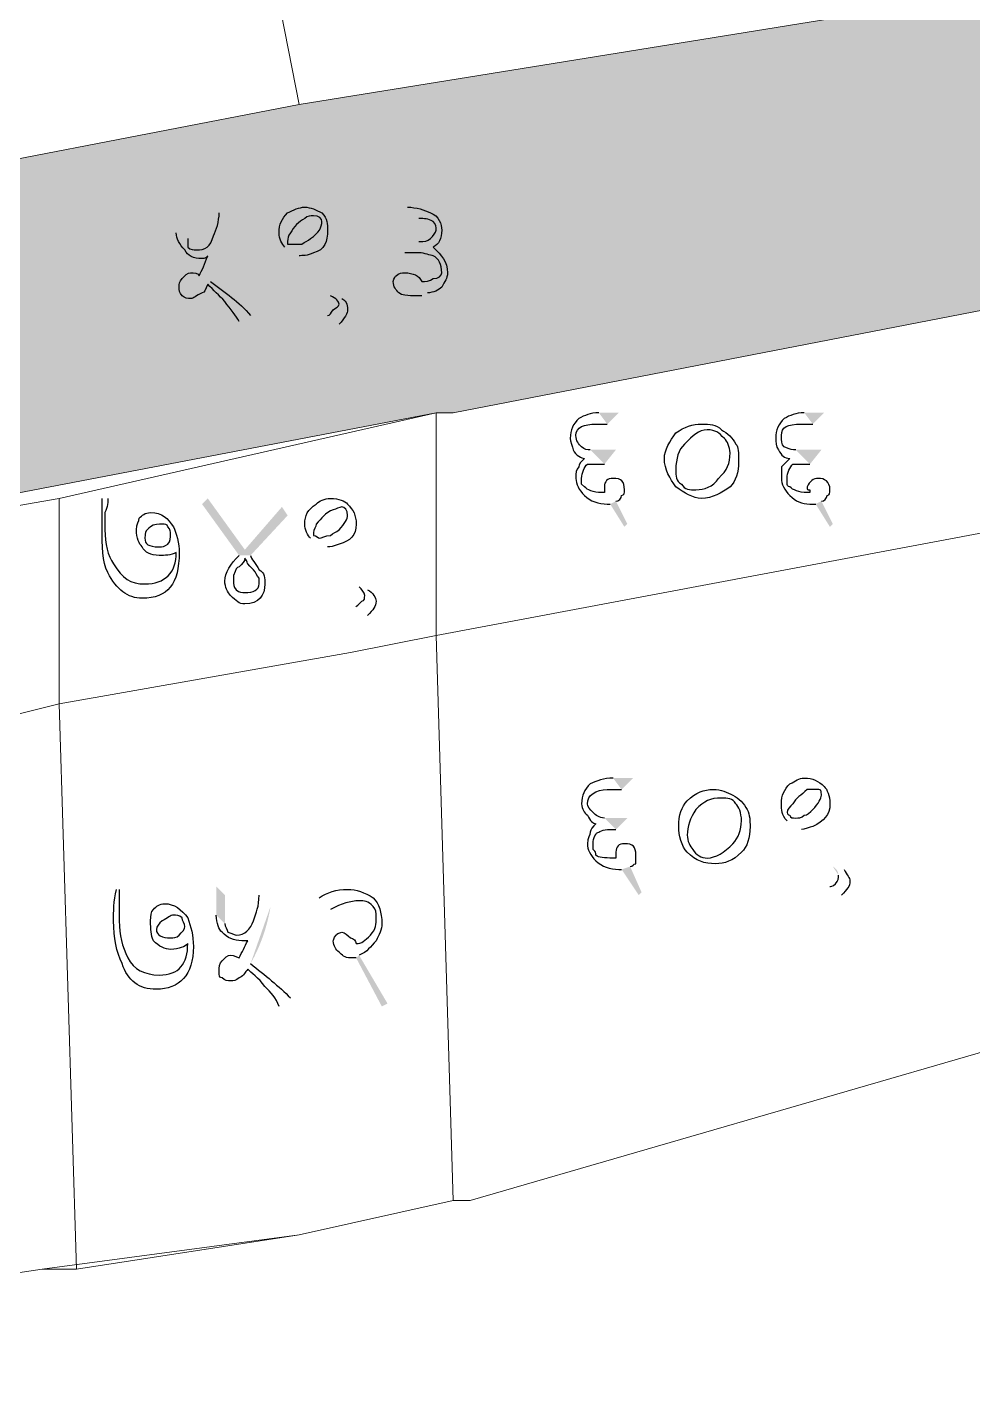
# Model space of a CAD drawing. Header units: metres. Extents: x 345912 to 349030, y 3061206 to 3061792.
# Drawn here: x 345976.19 to 345993.01, y 3061298.83 to 3061323.17 of the extents above; entities that cross this region are included whole.
import ezdxf

# ---------------------------------------------------------------- set-up
doc = ezdxf.new("R2010")
doc.units = ezdxf.units.M
doc.header["$MEASUREMENT"] = 0
doc.layers.add('PDF5_Geometry', color=7, linetype='Continuous')
doc.layers.add('PDF5_Solid Fills', color=7, linetype='Continuous')

msp = doc.modelspace()

# ---------------------------------------------------------------- hatches: boundary and pattern name
at = {"layer": 'PDF5_Solid Fills', "true_color": 0xc3c3c3, "transparency": 33554531}
h = msp.add_hatch(color=9, dxfattribs=at)
h.paths.add_polyline_path([(346031.62094, 3061309.60243), (346025.52494, 3061309.29763), (346024.61054, 3061318.44163), (346023.69614, 3061323.62323), (346029.48734, 3061324.84243), (346029.79214, 3061324.84243), (346030.70654, 3061319.66083), (346031.01134, 3061315.69843)], flags=0)
h.paths.add_polyline_path([(346033.75454, 3061286.43763), (346027.35374, 3061286.13283), (346026.43934, 3061296.19123), (346032.84014, 3061296.19123)], flags=0)
h.paths.add_polyline_path([(346007.84654, 3061320.88003), (346001.75053, 3061319.66083), (346000.83614, 3061319.35603), (345993.21614, 3061318.13683), (345983.76734, 3061316.30803), (345983.46254, 3061316.30803), (345961.21214, 3061312.04083), (345962.12653, 3061318.13683), (345981.02414, 3061321.79443), (345990.47293, 3061323.31843), (345999.31213, 3061325.14723), (346008.45614, 3061326.67123)], flags=0)
h.paths.add_polyline_path([(346037.41214, 3061326.36643), (346034.05934, 3061325.75683), (346034.05934, 3061326.06163), (346033.75454, 3061328.80483), (346037.10734, 3061329.41443)], flags=0)
h.paths.add_polyline_path([(346023.69614, 3061323.62323), (346015.46654, 3061322.09923), (346015.16174, 3061322.09923), (346014.85694, 3061322.09923), (346014.24734, 3061321.79443), (346007.84654, 3061320.88003), (346008.45614, 3061326.67123), (346018.81934, 3061328.80483), (346019.12414, 3061328.80483), (346019.42893, 3061329.10963), (346019.73374, 3061329.10963), (346020.03854, 3061329.10963), (346022.47694, 3061329.71923)], flags=0)
h.paths.add_polyline_path([(346029.48734, 3061324.84243), (346023.69614, 3061323.62323), (346022.47694, 3061329.71923), (346026.74414, 3061330.63363), (346028.57294, 3061330.93843), (346029.18254, 3061325.14723)], flags=0)
h.paths.add_polyline_path([(346033.75454, 3061328.80483), (346034.05934, 3061326.06163), (346034.05934, 3061325.75683), (346029.48734, 3061324.84243), (346029.18254, 3061325.14723), (346028.57294, 3061330.93843), (346030.70654, 3061331.24323), (346033.44974, 3061331.54803), (346033.44974, 3061330.93843)], flags=0)
h.paths.add_polyline_path([(346037.10734, 3061329.41443), (346033.75454, 3061328.80483), (346033.44974, 3061330.93843), (346033.44974, 3061331.54803), (346036.80254, 3061332.15763)], flags=0)
h.paths.add_polyline_path([(346125.80414, 3061271.19763), (346124.88974, 3061272.41683), (346122.14653, 3061274.85523), (346119.70814, 3061275.16003), (346113.61213, 3061277.29363), (346104.46814, 3061280.03683), (346097.76254, 3061281.56083), (346092.58094, 3061281.56083), (346089.53293, 3061281.25603), (346087.39933, 3061280.34163), (346079.16973, 3061276.07443), (346073.07373, 3061271.80723), (346070.94013, 3061271.19763), (345957.24973, 3061271.19763), (345956.94494, 3061272.41683), (345956.94494, 3061274.55043), (345957.85933, 3061287.96163), (345958.16414, 3061289.79043), (345958.16414, 3061296.19123), (345958.46894, 3061304.42083), (345959.38333, 3061311.12643), (345960.29774, 3061314.78403), (345960.29774, 3061320.27043), (345961.21214, 3061323.62323), (345964.26013, 3061333.07203), (345963.65053, 3061336.12003), (345963.34574, 3061337.03443), (345960.29774, 3061345.87363), (345956.94494, 3061356.84643), (345952.67774, 3061370.56243), (345952.67774, 3061373.91523), (345952.67774, 3061381.23043), (345949.93454, 3061391.59363), (345947.80094, 3061402.87124), (345945.05773, 3061411.40564), (345943.53373, 3061414.45363), (345940.48573, 3061418.11124), (345936.82814, 3061421.76883), (345932.86573, 3061427.56003), (345926.16013, 3061436.70403), (345924.63614, 3061440.36163), (345918.54013, 3061442.49523), (345914.57773, 3061443.40963), (345915.49213, 3061444.62883), (345924.33133, 3061441.88564), (345924.94094, 3061442.80003), (345924.33133, 3061448.28643), (345920.97853, 3061460.17363), (345917.32094, 3061466.87923), (345919.14974, 3061468.09844), (345923.11213, 3061460.47844), (345924.33133, 3061455.90643), (345926.46493, 3061446.76243), (345927.07454, 3061438.83763), (345930.12254, 3061435.18003), (345931.64653, 3061432.43683), (345936.82814, 3061424.81683), (345942.31454, 3061418.41603), (345944.75293, 3061415.06323), (345947.80094, 3061408.66243), (345949.93454, 3061401.04243), (345950.54414, 3061396.47043), (345954.20174, 3061382.14483), (345954.81134, 3061373.91523), (345955.11613, 3061371.17203), (345959.68814, 3061354.71283), (345964.86973, 3061340.08243), (345965.78414, 3061336.12003), (345965.17454, 3061329.71923), (345962.43134, 3061321.18483), (345962.12653, 3061318.13683), (345961.21214, 3061312.04083), (345960.90734, 3061307.77363), (345959.99293, 3061299.23923), (345959.68814, 3061287.65683), (345959.68814, 3061286.74243), (345959.38333, 3061285.52323), (345959.07854, 3061279.73203), (345958.77373, 3061275.46483), (345959.07854, 3061273.02643), (345959.38333, 3061271.19763), (346064.84414, 3061271.19763), (346065.75853, 3061271.50243), (346070.33053, 3061272.72163), (346075.20734, 3061274.85523), (346078.56013, 3061277.29363), (346085.87534, 3061281.25603), (346086.48494, 3061281.56083), (346087.39933, 3061281.86563), (346090.44734, 3061282.78003), (346097.45774, 3061282.78003), (346105.99214, 3061280.95123), (346116.05054, 3061278.20803), (346117.87933, 3061277.29363), (346118.79373, 3061276.98883), (346124.88974, 3061274.55043), (346127.32814, 3061272.41683), (346127.63293, 3061272.11203), (346128.24254, 3061271.19763)], flags=0)
h.paths.add_polyline_path([(346032.84014, 3061296.19123), (346026.43934, 3061296.19123), (346025.52494, 3061309.29763), (346031.62094, 3061309.60243), (346031.92574, 3061307.77363), (346032.53534, 3061298.02003)], flags=0)
h = msp.add_hatch(color=9, dxfattribs=at)
h.paths.add_polyline_path([(346031.62094, 3061309.60243), (346025.52494, 3061309.29763), (346024.61054, 3061318.44163), (346023.69614, 3061323.62323), (346029.48734, 3061324.84243), (346029.79214, 3061324.84243), (346030.70654, 3061319.66083), (346031.01134, 3061315.69843)], flags=0)
h.paths.add_polyline_path([(346033.75454, 3061286.43763), (346027.35374, 3061286.13283), (346026.43934, 3061296.19123), (346032.84014, 3061296.19123)], flags=0)
h.paths.add_polyline_path([(346007.84654, 3061320.88003), (346001.75053, 3061319.66083), (346000.83614, 3061319.35603), (345993.21614, 3061318.13683), (345983.76734, 3061316.30803), (345983.46254, 3061316.30803), (345961.21214, 3061312.04083), (345962.12653, 3061318.13683), (345981.02414, 3061321.79443), (345990.47293, 3061323.31843), (345999.31213, 3061325.14723), (346008.45614, 3061326.67123)], flags=0)
h.paths.add_polyline_path([(346037.41214, 3061326.36643), (346034.05934, 3061325.75683), (346034.05934, 3061326.06163), (346033.75454, 3061328.80483), (346037.10734, 3061329.41443)], flags=0)
h.paths.add_polyline_path([(346023.69614, 3061323.62323), (346015.46654, 3061322.09923), (346015.16174, 3061322.09923), (346014.85694, 3061322.09923), (346014.24734, 3061321.79443), (346007.84654, 3061320.88003), (346008.45614, 3061326.67123), (346018.81934, 3061328.80483), (346019.12414, 3061328.80483), (346019.42893, 3061329.10963), (346019.73374, 3061329.10963), (346020.03854, 3061329.10963), (346022.47694, 3061329.71923)], flags=0)
h.paths.add_polyline_path([(346029.48734, 3061324.84243), (346023.69614, 3061323.62323), (346022.47694, 3061329.71923), (346026.74414, 3061330.63363), (346028.57294, 3061330.93843), (346029.18254, 3061325.14723)], flags=0)
h.paths.add_polyline_path([(346033.75454, 3061328.80483), (346034.05934, 3061326.06163), (346034.05934, 3061325.75683), (346029.48734, 3061324.84243), (346029.18254, 3061325.14723), (346028.57294, 3061330.93843), (346030.70654, 3061331.24323), (346033.44974, 3061331.54803), (346033.44974, 3061330.93843)], flags=0)
h.paths.add_polyline_path([(346037.10734, 3061329.41443), (346033.75454, 3061328.80483), (346033.44974, 3061330.93843), (346033.44974, 3061331.54803), (346036.80254, 3061332.15763)], flags=0)
h.paths.add_polyline_path([(346125.80414, 3061271.19763), (346124.88974, 3061272.41683), (346122.14653, 3061274.85523), (346119.70814, 3061275.16003), (346113.61213, 3061277.29363), (346104.46814, 3061280.03683), (346097.76254, 3061281.56083), (346092.58094, 3061281.56083), (346089.53293, 3061281.25603), (346087.39933, 3061280.34163), (346079.16973, 3061276.07443), (346073.07373, 3061271.80723), (346070.94013, 3061271.19763), (345957.24973, 3061271.19763), (345956.94494, 3061272.41683), (345956.94494, 3061274.55043), (345957.85933, 3061287.96163), (345958.16414, 3061289.79043), (345958.16414, 3061296.19123), (345958.46894, 3061304.42083), (345959.38333, 3061311.12643), (345960.29774, 3061314.78403), (345960.29774, 3061320.27043), (345961.21214, 3061323.62323), (345964.26013, 3061333.07203), (345963.65053, 3061336.12003), (345963.34574, 3061337.03443), (345960.29774, 3061345.87363), (345956.94494, 3061356.84643), (345952.67774, 3061370.56243), (345952.67774, 3061373.91523), (345952.67774, 3061381.23043), (345949.93454, 3061391.59363), (345947.80094, 3061402.87124), (345945.05773, 3061411.40564), (345943.53373, 3061414.45363), (345940.48573, 3061418.11124), (345936.82814, 3061421.76883), (345932.86573, 3061427.56003), (345926.16013, 3061436.70403), (345924.63614, 3061440.36163), (345918.54013, 3061442.49523), (345914.57773, 3061443.40963), (345915.49213, 3061444.62883), (345924.33133, 3061441.88564), (345924.94094, 3061442.80003), (345924.33133, 3061448.28643), (345920.97853, 3061460.17363), (345917.32094, 3061466.87923), (345919.14974, 3061468.09844), (345923.11213, 3061460.47844), (345924.33133, 3061455.90643), (345926.46493, 3061446.76243), (345927.07454, 3061438.83763), (345930.12254, 3061435.18003), (345931.64653, 3061432.43683), (345936.82814, 3061424.81683), (345942.31454, 3061418.41603), (345944.75293, 3061415.06323), (345947.80094, 3061408.66243), (345949.93454, 3061401.04243), (345950.54414, 3061396.47043), (345954.20174, 3061382.14483), (345954.81134, 3061373.91523), (345955.11613, 3061371.17203), (345959.68814, 3061354.71283), (345964.86973, 3061340.08243), (345965.78414, 3061336.12003), (345965.17454, 3061329.71923), (345962.43134, 3061321.18483), (345962.12653, 3061318.13683), (345961.21214, 3061312.04083), (345960.90734, 3061307.77363), (345959.99293, 3061299.23923), (345959.68814, 3061287.65683), (345959.68814, 3061286.74243), (345959.38333, 3061285.52323), (345959.07854, 3061279.73203), (345958.77373, 3061275.46483), (345959.07854, 3061273.02643), (345959.38333, 3061271.19763), (346064.84414, 3061271.19763), (346065.75853, 3061271.50243), (346070.33053, 3061272.72163), (346075.20734, 3061274.85523), (346078.56013, 3061277.29363), (346085.87534, 3061281.25603), (346086.48494, 3061281.56083), (346087.39933, 3061281.86563), (346090.44734, 3061282.78003), (346097.45774, 3061282.78003), (346105.99214, 3061280.95123), (346116.05054, 3061278.20803), (346117.87933, 3061277.29363), (346118.79373, 3061276.98883), (346124.88974, 3061274.55043), (346127.32814, 3061272.41683), (346127.63293, 3061272.11203), (346128.24254, 3061271.19763)], flags=0)
h.paths.add_polyline_path([(346032.84014, 3061296.19123), (346026.43934, 3061296.19123), (346025.52494, 3061309.29763), (346031.62094, 3061309.60243), (346031.92574, 3061307.77363), (346032.53534, 3061298.02003)], flags=0)
at = {"layer": 'PDF5_Solid Fills', "transparency": 33554559}
h = msp.add_hatch(color=256, dxfattribs=at)
h.paths.add_polyline_path([(345979.60174, 3061319.86403), (345979.80494, 3061319.66083)], flags=0)
h.paths.add_polyline_path([(345979.44934, 3061318.64483, 0.08894398), (345979.80494, 3061319.66083)], flags=0)
h.paths.add_polyline_path([(345980.16054, 3061318.03523), (345979.95734, 3061317.93363)], flags=0)
h.paths.add_polyline_path([(345978.83974, 3061319.50843), (345978.83974, 3061320.01643), (345979.04294, 3061319.86403), (345979.04294, 3061319.40683)], flags=0)
h.paths.add_polyline_path([(345981.02414, 3061319.10203), (345981.78614, 3061318.34003)], flags=0)
h.paths.add_polyline_path([(345981.73534, 3061317.88283), (345981.53214, 3061318.03523)], flags=0)
h.paths.add_polyline_path([(345981.58294, 3061318.39083), (345980.77014, 3061319.25443)], flags=0)
h.paths.add_polyline_path([(345982.75134, 3061319.76243), (345982.49734, 3061319.96563), (345982.95454, 3061319.96563)], flags=0)
h.paths.add_polyline_path([(345983.31014, 3061318.44163), (345983.61494, 3061317.98443), (345983.51334, 3061317.93363), (345983.20854, 3061318.39083)], flags=0)
h.paths.add_polyline_path([(345982.90374, 3061319.15283), (345982.64974, 3061319.35603), (345983.15774, 3061319.35603)], flags=0)
h = msp.add_hatch(color=256, dxfattribs=at)
h.paths.add_polyline_path([(345986.51054, 3061316.10485), (345986.71374, 3061316.30805), (345986.35814, 3061316.30805)], flags=0)
h.paths.add_polyline_path([(345986.56134, 3061314.68245), (345986.81534, 3061314.27605), (345986.86614, 3061314.32685), (345986.66294, 3061314.73325)], flags=0)
h.paths.add_polyline_path([(345986.45974, 3061315.39365), (345986.66294, 3061315.64765), (345986.20574, 3061315.64765)], flags=0)
h.paths.add_polyline_path([(345990.16814, 3061316.10485), (345990.37134, 3061316.30805), (345990.01574, 3061316.30805)], flags=0)
h.paths.add_polyline_path([(345990.21894, 3061314.68245), (345990.47294, 3061314.27605), (345990.52374, 3061314.32685), (345990.32054, 3061314.73325)], flags=0)
h.paths.add_polyline_path([(345990.11734, 3061315.39365), (345990.32054, 3061315.64765), (345989.86334, 3061315.64765)], flags=0)
h = msp.add_hatch(color=256, dxfattribs=at)
h.paths.add_polyline_path([(345977.51894, 3061314.78403), (345977.62054, 3061314.78403)], flags=0)
h.paths.add_polyline_path([(345978.83974, 3061313.81883), (345978.83974, 3061313.81883)], flags=0)
h.paths.add_polyline_path([(345979.95734, 3061313.76803), (345979.29694, 3061314.68243), (345979.39854, 3061314.78403), (345980.05894, 3061313.86963), (345980.71934, 3061314.63163), (345980.82094, 3061314.47923), (345980.16054, 3061313.76803)], flags=0)
h.paths.add_polyline_path([(345981.53214, 3061313.92043), (345982.24334, 3061313.15843)], flags=0)
h.paths.add_polyline_path([(345982.24334, 3061312.70123), (345982.04014, 3061312.85363)], flags=0)
h.paths.add_polyline_path([(345982.09094, 3061313.20923), (345981.22734, 3061314.07283)], flags=0)
h = msp.add_hatch(color=256, dxfattribs=at)
h.paths.add_polyline_path([(345986.76454, 3061309.60243), (345986.96774, 3061309.80563), (345986.61214, 3061309.80563)], flags=0)
h.paths.add_polyline_path([(345986.76454, 3061308.18003), (345987.06934, 3061307.72283), (345987.12014, 3061307.77363), (345986.91694, 3061308.23083)], flags=0)
h.paths.add_polyline_path([(345986.66294, 3061308.89123), (345986.86614, 3061309.09443), (345986.45974, 3061309.09443)], flags=0)
h.paths.add_polyline_path([(345989.96494, 3061308.89123), (345990.72694, 3061308.18003)], flags=0)
h.paths.add_polyline_path([(345990.67614, 3061307.72283), (345990.47294, 3061307.87523)], flags=0)
h.paths.add_polyline_path([(345990.62534, 3061308.07843, 0.27259621), (345990.52374, 3061308.23083)], flags=0)
h.paths.add_polyline_path([(345990.52374, 3061308.23083), (345989.71094, 3061309.04363)], flags=0)
h = msp.add_hatch(color=256, dxfattribs=at)
h.paths.add_polyline_path([(345977.77294, 3061307.82444), (345977.82374, 3061307.82444)], flags=0)
h.paths.add_polyline_path([(345979.04294, 3061306.85924), (345979.04294, 3061306.85924)], flags=0)
h.paths.add_polyline_path([(345980.31294, 3061307.72284), (345980.51614, 3061307.51964)], flags=0)
h.paths.add_polyline_path([(345980.16054, 3061306.50364, 0.08894398), (345980.51614, 3061307.51964)], flags=0)
h.paths.add_polyline_path([(345980.87174, 3061305.89404), (345980.66854, 3061305.74164)], flags=0)
h.paths.add_polyline_path([(345979.55094, 3061307.36724), (345979.55094, 3061307.87524), (345979.70334, 3061307.72284), (345979.70334, 3061307.21484)], flags=0)
h.paths.add_polyline_path([(345981.58294, 3061307.46884), (345981.37974, 3061307.67204)], flags=0)
h.paths.add_polyline_path([(345982.09094, 3061306.65604), (345982.59894, 3061305.79244), (345982.49734, 3061305.74164), (345982.04014, 3061306.60524)], flags=0)

# ---------------------------------------------------------------- linework, layer by layer
at = {"layer": 'PDF5_Geometry', "lineweight": 9}
for points in [[(345990.47293, 3061323.31844), (345981.02414, 3061321.79444), (345977.67134, 3061338.86324), (345985.90094, 3061341.30164)], [(345990.47293, 3061323.31844), (345981.02414, 3061321.79444), (345977.67134, 3061338.86324), (345985.90094, 3061341.30164)], [(345981.02414, 3061321.79444), (345962.12654, 3061318.13683), (345962.43134, 3061321.18485), (345965.17454, 3061329.71925), (345965.78414, 3061336.12004), (345973.09934, 3061337.33925), (345977.67134, 3061338.86324)], [(345981.02414, 3061321.79444), (345962.12654, 3061318.13683), (345962.43134, 3061321.18485), (345965.17454, 3061329.71925), (345965.78414, 3061336.12004), (345973.09934, 3061337.33925), (345977.67134, 3061338.86324)], [(346007.84654, 3061320.88003), (346001.75053, 3061319.66083), (346000.83614, 3061319.35603), (345993.21614, 3061318.13683), (345983.76734, 3061316.30803), (345983.46254, 3061316.30803), (345961.21214, 3061312.04083), (345962.12653, 3061318.13683), (345981.02414, 3061321.79443), (345990.47293, 3061323.31843), (345999.31213, 3061325.14723), (346008.45614, 3061326.67123)], [(346007.84654, 3061320.88003), (346001.75053, 3061319.66083), (346000.83614, 3061319.35603), (345993.21614, 3061318.13683), (345983.76734, 3061316.30803), (345983.46254, 3061316.30803), (345961.21214, 3061312.04083), (345962.12653, 3061318.13683), (345981.02414, 3061321.79443), (345990.47293, 3061323.31843), (345999.31213, 3061325.14723), (346008.45614, 3061326.67123)], [(345993.21614, 3061317.22243), (345993.21614, 3061314.17444), (345983.46254, 3061312.34564), (345983.46254, 3061316.30803), (345983.76733, 3061316.30803), (345993.21614, 3061318.13683)], [(345993.21614, 3061317.22243), (345993.21614, 3061314.17444), (345983.46254, 3061312.34564), (345983.46254, 3061316.30803), (345983.76733, 3061316.30803), (345993.21614, 3061318.13683)], [(345983.46254, 3061312.34564), (345981.93854, 3061312.04085), (345976.75694, 3061311.12645), (345976.75694, 3061314.78403), (345983.46254, 3061316.30803)], [(345983.46254, 3061312.34564), (345981.93854, 3061312.04085), (345976.75694, 3061311.12645), (345976.75694, 3061314.78403), (345983.46254, 3061316.30803)], [(345975.53774, 3061310.82164), (345969.74654, 3061309.60243), (345969.74654, 3061313.56485), (345976.75694, 3061314.78403), (345976.75694, 3061311.12645)], [(345975.53774, 3061310.82164), (345969.74654, 3061309.60243), (345969.74654, 3061313.56485), (345976.75694, 3061314.78403), (345976.75694, 3061311.12645)], [(345993.52094, 3061305.03044), (345984.07214, 3061302.28724), (345983.76733, 3061302.28724), (345983.46254, 3061312.34564), (345993.21614, 3061314.17444)], [(345993.52094, 3061305.03044), (345984.07214, 3061302.28724), (345983.76733, 3061302.28724), (345983.46254, 3061312.34564), (345993.21614, 3061314.17444)], [(345983.76733, 3061302.28724), (345981.02414, 3061301.67764), (345977.06174, 3061301.06803), (345976.75694, 3061311.12645), (345981.93854, 3061312.04085), (345983.46254, 3061312.34564)], [(345983.76733, 3061302.28724), (345981.02414, 3061301.67764), (345977.06174, 3061301.06803), (345976.75694, 3061311.12645), (345981.93854, 3061312.04085), (345983.46254, 3061312.34564)], [(345976.45214, 3061301.06803), (345970.35614, 3061300.15365), (345970.05134, 3061300.15365), (345969.74654, 3061309.60243), (345975.53774, 3061310.82164), (345976.75694, 3061311.12645), (345977.06174, 3061301.06803)], [(345976.45214, 3061301.06803), (345970.35614, 3061300.15365), (345970.05134, 3061300.15365), (345969.74654, 3061309.60243), (345975.53774, 3061310.82164), (345976.75694, 3061311.12645), (345977.06174, 3061301.06803)], [(346014.24733, 3061303.50645), (346013.94254, 3061302.59205), (346014.24733, 3061298.02004), (346013.63774, 3061296.49604), (346003.88414, 3061294.97205), (346003.88414, 3061295.27683), (345959.68814, 3061287.65683), (345959.99294, 3061299.23925), (345970.35614, 3061300.15365), (345976.45214, 3061301.06803), (345981.02414, 3061301.67764), (345983.76733, 3061302.28724), (345984.07214, 3061302.28724), (345993.52094, 3061305.03044), (345996.87373, 3061305.94485), (346000.83614, 3061306.85925), (346001.14094, 3061306.85925), (346001.75054, 3061307.16403), (346002.05534, 3061307.16403), (346006.32254, 3061308.07844), (346009.98013, 3061307.46884), (346014.85694, 3061305.03044), (346014.85694, 3061304.72564)], [(346014.24733, 3061303.50645), (346013.94254, 3061302.59205), (346014.24733, 3061298.02004), (346013.63774, 3061296.49604), (346003.88414, 3061294.97205), (346003.88414, 3061295.27683), (345959.68814, 3061287.65683), (345959.99294, 3061299.23925), (345970.35614, 3061300.15365), (345976.45214, 3061301.06803), (345981.02414, 3061301.67764), (345983.76733, 3061302.28724), (345984.07214, 3061302.28724), (345993.52094, 3061305.03044), (345996.87373, 3061305.94485), (346000.83614, 3061306.85925), (346001.14094, 3061306.85925), (346001.75054, 3061307.16403), (346002.05534, 3061307.16403), (346006.32254, 3061308.07844), (346009.98013, 3061307.46884), (346014.85694, 3061305.03044), (346014.85694, 3061304.72564)]]:
    msp.add_lwpolyline(points, close=True, dxfattribs=at)
at = {"layer": 'PDF5_Geometry', "lineweight": 25}
for points in [[(345979.50014, 3061319.45763), (345979.55094, 3061319.55923), (345979.60174, 3061319.71163), (345979.60174, 3061319.86403)], [(345980.66854, 3061319.50843), (345980.66854, 3061319.66083), (345980.71934, 3061319.76243), (345980.82094, 3061319.86403)], [(345980.82094, 3061319.86403), (345980.92254, 3061319.91483), (345981.02414, 3061319.96563), (345981.12574, 3061319.96563)], [(345981.12574, 3061319.96563), (345981.22734, 3061319.96563), (345981.32894, 3061319.91483), (345981.43054, 3061319.86403)], [(345981.43054, 3061319.86403), (345981.53214, 3061319.76243), (345981.53214, 3061319.66083), (345981.53214, 3061319.55923)], [(345982.95454, 3061319.96563), (345983.10694, 3061319.96563), (345983.25934, 3061319.91483), (345983.36094, 3061319.86403)], [(345983.36094, 3061319.86403), (345983.51334, 3061319.81323), (345983.56414, 3061319.66083), (345983.56414, 3061319.55923)], [(345981.12574, 3061319.76243), (345981.02414, 3061319.71163), (345980.92254, 3061319.61003), (345980.87174, 3061319.50843)], [(345981.27814, 3061319.81323), (345981.22734, 3061319.81323), (345981.17654, 3061319.81323), (345981.12574, 3061319.76243)], [(345981.22734, 3061319.40683), (345981.37974, 3061319.50843), (345981.43054, 3061319.61003), (345981.43054, 3061319.71163)], [(345981.43054, 3061319.71163), (345981.43054, 3061319.76243), (345981.37974, 3061319.81323), (345981.27814, 3061319.81323)], [(345983.41174, 3061319.71163), (345983.31014, 3061319.76243), (345983.25934, 3061319.76243), (345983.15774, 3061319.76243)], [(345983.46254, 3061319.55923), (345983.46254, 3061319.61003), (345983.46254, 3061319.66083), (345983.41174, 3061319.71163)], [(345978.99214, 3061319.20363), (345978.89054, 3061319.30523), (345978.83974, 3061319.40683), (345978.83974, 3061319.50843)], [(345979.04294, 3061319.40683), (345979.04294, 3061319.30523), (345979.04294, 3061319.25443), (345979.04294, 3061319.25443)], [(345979.19534, 3061319.20363), (345979.34774, 3061319.20363), (345979.44934, 3061319.25443), (345979.50014, 3061319.45763)], [(345980.77014, 3061319.25443), (345980.71934, 3061319.30523), (345980.66854, 3061319.40683), (345980.66854, 3061319.50843)], [(345980.87174, 3061319.50843), (345980.82094, 3061319.45763), (345980.82094, 3061319.40683), (345980.82094, 3061319.35603)], [(345980.82094, 3061319.35603), (345980.82094, 3061319.35603), (345980.82094, 3061319.30523), (345980.82094, 3061319.30523)], [(345981.07494, 3061319.30523), (345981.12574, 3061319.35603), (345981.17654, 3061319.35603), (345981.22734, 3061319.40683)], [(345981.53214, 3061319.55923), (345981.53214, 3061319.35603), (345981.48134, 3061319.20363), (345981.27814, 3061319.15283)], [(345983.15774, 3061319.35603), (345983.25934, 3061319.35603), (345983.31014, 3061319.35603), (345983.36094, 3061319.40683)], [(345983.36094, 3061319.40683), (345983.41174, 3061319.45763), (345983.46254, 3061319.50843), (345983.46254, 3061319.55923)], [(345983.56414, 3061319.55923), (345983.56414, 3061319.40683), (345983.51334, 3061319.30523), (345983.41174, 3061319.25443)], [(345979.29694, 3061319.05123), (345979.14454, 3061319.05123), (345979.04294, 3061319.10203), (345978.99214, 3061319.20363)], [(345979.04294, 3061319.25443), (345979.09374, 3061319.20363), (345979.14454, 3061319.20363), (345979.19534, 3061319.20363)], [(345980.82094, 3061319.30523), (345980.87174, 3061319.30523), (345980.87174, 3061319.30523), (345980.92254, 3061319.30523)], [(345980.92254, 3061319.30523), (345980.97334, 3061319.30523), (345981.02414, 3061319.30523), (345981.07494, 3061319.30523)], [(345981.27814, 3061319.15283), (345981.17654, 3061319.10203), (345981.07494, 3061319.10203), (345981.02414, 3061319.10203)], [(345983.00534, 3061319.15283), (345982.95454, 3061319.15283), (345982.95454, 3061319.15283), (345982.90374, 3061319.15283)], [(345983.15774, 3061319.15283), (345983.10694, 3061319.15283), (345983.05614, 3061319.15283), (345983.00534, 3061319.15283)], [(345983.41174, 3061319.10203), (345983.36094, 3061319.10203), (345983.25934, 3061319.15283), (345983.15774, 3061319.15283)], [(345983.41174, 3061319.25443), (345983.56414, 3061319.10203), (345983.66574, 3061319.00043), (345983.66574, 3061318.79723)], [(345979.24614, 3061318.74643), (345979.29694, 3061318.84803), (345979.34774, 3061318.94963), (345979.39854, 3061319.10203)], [(345979.39854, 3061319.10203), (345979.34774, 3061319.05123), (345979.34774, 3061319.05123), (345979.29694, 3061319.05123)], [(345983.56414, 3061318.79723), (345983.56414, 3061318.94963), (345983.51334, 3061319.05123), (345983.41174, 3061319.10203)], [(345978.89054, 3061318.54323), (345978.89054, 3061318.59403), (345978.89054, 3061318.64483), (345978.94134, 3061318.69563)], [(345978.94134, 3061318.69563), (345978.99214, 3061318.74643), (345979.04294, 3061318.79723), (345979.09374, 3061318.79723)], [(345979.09374, 3061318.79723), (345979.14454, 3061318.79723), (345979.24614, 3061318.79723), (345979.24614, 3061318.74643)], [(345979.44934, 3061318.64483), (345979.70334, 3061318.44163), (345979.95734, 3061318.28923), (345980.16054, 3061318.03523)], [(345982.70054, 3061318.64483), (345982.70054, 3061318.69563), (345982.75134, 3061318.74643), (345982.75134, 3061318.74643)], [(345982.80214, 3061318.44163), (345982.75134, 3061318.49243), (345982.70054, 3061318.54323), (345982.70054, 3061318.64483)], [(345982.75134, 3061318.74643), (345982.80214, 3061318.79723), (345982.85294, 3061318.79723), (345982.90374, 3061318.79723)], [(345982.90374, 3061318.79723), (345983.05614, 3061318.79723), (345983.15774, 3061318.74643), (345983.20854, 3061318.64483)], [(345983.20854, 3061318.64483), (345983.25934, 3061318.64483), (345983.36094, 3061318.64483), (345983.41174, 3061318.69563)], [(345983.41174, 3061318.69563), (345983.51334, 3061318.69563), (345983.56414, 3061318.74643), (345983.56414, 3061318.79723)], [(345983.66574, 3061318.79723), (345983.66574, 3061318.69563), (345983.61494, 3061318.64483), (345983.56414, 3061318.54323)], [(345978.94134, 3061318.39083), (345978.89054, 3061318.44163), (345978.89054, 3061318.49243), (345978.89054, 3061318.54323)], [(345979.09374, 3061318.34003), (345979.04294, 3061318.34003), (345978.99214, 3061318.34003), (345978.94134, 3061318.39083)], [(345979.29694, 3061318.44163), (345979.19534, 3061318.39083), (345979.14454, 3061318.34003), (345979.09374, 3061318.34003)], [(345979.39854, 3061318.59403), (345979.34774, 3061318.49243), (345979.34774, 3061318.44163), (345979.29694, 3061318.44163)], [(345979.70334, 3061318.28923), (345979.60174, 3061318.39083), (345979.50014, 3061318.49243), (345979.39854, 3061318.59403)], [(345981.73534, 3061318.23843), (345981.73534, 3061318.28923), (345981.68454, 3061318.34003), (345981.58294, 3061318.39083)], [(345983.00534, 3061318.39083), (345982.95454, 3061318.39083), (345982.85294, 3061318.39083), (345982.80214, 3061318.44163)], [(345983.20854, 3061318.39083), (345983.15774, 3061318.39083), (345983.10694, 3061318.39083), (345983.00534, 3061318.39083)], [(345983.56414, 3061318.54323), (345983.51334, 3061318.49243), (345983.41174, 3061318.44163), (345983.31014, 3061318.44163)], [(345979.95734, 3061317.93363), (345979.90654, 3061318.03523), (345979.80494, 3061318.13683), (345979.70334, 3061318.28923)], [(345981.53214, 3061318.03523), (345981.58294, 3061318.03523), (345981.58294, 3061318.08603), (345981.63374, 3061318.13683)], [(345981.63374, 3061318.13683), (345981.68454, 3061318.18763), (345981.73534, 3061318.18763), (345981.73534, 3061318.23843)], [(345981.88774, 3061318.13683), (345981.88774, 3061318.08603), (345981.83694, 3061317.98443), (345981.73534, 3061317.88283)], [(345981.78614, 3061318.34003), (345981.88774, 3061318.28923), (345981.88774, 3061318.18763), (345981.88774, 3061318.13683)], [(345986.00254, 3061316.20645), (345985.90094, 3061316.10485), (345985.85014, 3061316.00325), (345985.85014, 3061315.85085)], [(345986.35814, 3061316.30805), (345986.20574, 3061316.30805), (345986.10414, 3061316.25725), (345986.00254, 3061316.20645)], [(345989.66014, 3061316.20645), (345989.55854, 3061316.10485), (345989.50774, 3061316.00325), (345989.50774, 3061315.85085)], [(345990.01574, 3061316.30805), (345989.86334, 3061316.30805), (345989.76174, 3061316.25725), (345989.66014, 3061316.20645)], [(345985.95174, 3061315.90165), (345985.95174, 3061316.05405), (345986.10414, 3061316.10485), (345986.30734, 3061316.10485)], [(345986.30734, 3061316.10485), (345986.35814, 3061316.10485), (345986.35814, 3061316.10485), (345986.40894, 3061316.10485)], [(345986.40894, 3061316.10485), (345986.45974, 3061316.10485), (345986.51054, 3061316.10485), (345986.51054, 3061316.10485)], [(345987.52654, 3061315.49525), (345987.52654, 3061315.64765), (345987.62814, 3061315.80005), (345987.72974, 3061315.95245)], [(345987.72974, 3061315.95245), (345987.88214, 3061316.05405), (345988.03454, 3061316.10485), (345988.18694, 3061316.10485)], [(345988.28854, 3061316.00325), (345988.13614, 3061316.00325), (345988.03454, 3061315.90165), (345987.88214, 3061315.74925)], [(345988.18694, 3061316.10485), (345988.33934, 3061316.10485), (345988.44094, 3061316.10485), (345988.54254, 3061316.00325)], [(345988.59334, 3061315.85085), (345988.49174, 3061315.95245), (345988.44094, 3061316.00325), (345988.28854, 3061316.00325)], [(345988.54254, 3061316.00325), (345988.64414, 3061315.95245), (345988.74574, 3061315.85085), (345988.79654, 3061315.74925)], [(345989.60934, 3061315.90165), (345989.60934, 3061316.05405), (345989.71094, 3061316.10485), (345989.96494, 3061316.10485)], [(345989.96494, 3061316.10485), (345989.96494, 3061316.10485), (345990.01574, 3061316.10485), (345990.06654, 3061316.10485)], [(345990.06654, 3061316.10485), (345990.11734, 3061316.10485), (345990.16814, 3061316.10485), (345990.16814, 3061316.10485)], [(345985.85014, 3061315.85085), (345985.85014, 3061315.80005), (345985.90094, 3061315.69845), (345985.90094, 3061315.64765)], [(345986.05334, 3061315.69845), (345986.00254, 3061315.74925), (345985.95174, 3061315.80005), (345985.95174, 3061315.90165)], [(345987.88214, 3061315.74925), (345987.78054, 3061315.64765), (345987.72974, 3061315.49525), (345987.72974, 3061315.29205)], [(345988.69494, 3061315.59685), (345988.69494, 3061315.69845), (345988.64414, 3061315.80005), (345988.59334, 3061315.85085)], [(345988.79654, 3061315.74925), (345988.84734, 3061315.69845), (345988.84734, 3061315.59685), (345988.84734, 3061315.44445)], [(345989.50774, 3061315.85085), (345989.50774, 3061315.80005), (345989.50774, 3061315.69845), (345989.55854, 3061315.64765)], [(345989.66014, 3061315.69845), (345989.60934, 3061315.74925), (345989.60934, 3061315.80005), (345989.60934, 3061315.90165)], [(345985.90094, 3061315.64765), (345985.95174, 3061315.54605), (345986.05334, 3061315.49525), (345986.10414, 3061315.49525)], [(345986.10414, 3061315.49525), (345986.05334, 3061315.44445), (345986.00254, 3061315.39365), (345986.00254, 3061315.34285)], [(345986.20574, 3061315.64765), (345986.15494, 3061315.64765), (345986.10414, 3061315.64765), (345986.05334, 3061315.69845)], [(345987.72974, 3061314.98725), (345987.62814, 3061315.13965), (345987.52654, 3061315.29205), (345987.52654, 3061315.49525)], [(345988.49174, 3061315.13965), (345988.64414, 3061315.29205), (345988.69494, 3061315.39365), (345988.69494, 3061315.59685)], [(345989.55854, 3061315.64765), (345989.60934, 3061315.54605), (345989.66014, 3061315.49525), (345989.76174, 3061315.49525)], [(345989.76174, 3061315.49525), (345989.71094, 3061315.44445), (345989.66014, 3061315.39365), (345989.60934, 3061315.34285)], [(345989.86334, 3061315.64765), (345989.81254, 3061315.64765), (345989.76174, 3061315.64765), (345989.66014, 3061315.69845)], [(345986.00254, 3061315.34285), (345985.95174, 3061315.29205), (345985.95174, 3061315.24125), (345985.95174, 3061315.13965)], [(345986.05334, 3061315.13965), (345986.05334, 3061315.24125), (345986.10414, 3061315.34285), (345986.15494, 3061315.39365)], [(345986.15494, 3061315.39365), (345986.20574, 3061315.39365), (345986.30734, 3061315.39365), (345986.45974, 3061315.39365)], [(345987.72974, 3061315.29205), (345987.72974, 3061315.19045), (345987.72974, 3061315.08885), (345987.83134, 3061315.03805)], [(345988.84734, 3061315.44445), (345988.84734, 3061315.24125), (345988.79654, 3061315.08885), (345988.69494, 3061314.98725)], [(345989.60934, 3061315.34285), (345989.60934, 3061315.29205), (345989.60934, 3061315.24125), (345989.60934, 3061315.13965)], [(345989.71094, 3061315.13965), (345989.71094, 3061315.24125), (345989.76174, 3061315.34285), (345989.81254, 3061315.39365)], [(345989.81254, 3061315.39365), (345989.86334, 3061315.39365), (345989.96494, 3061315.39365), (345990.11734, 3061315.39365)], [(345985.95174, 3061315.13965), (345985.95174, 3061315.03805), (345986.00254, 3061314.93645), (345986.10414, 3061314.83485)], [(345986.05334, 3061315.03805), (345986.05334, 3061315.08885), (345986.05334, 3061315.13965), (345986.05334, 3061315.13965)], [(345986.10414, 3061314.98725), (345986.10414, 3061314.98725), (345986.05334, 3061315.03805), (345986.05334, 3061315.03805)], [(345986.40894, 3061314.88565), (345986.25654, 3061314.88565), (345986.15494, 3061314.93645), (345986.10414, 3061314.98725)], [(345986.61214, 3061315.13965), (345986.51054, 3061315.13965), (345986.45974, 3061315.08885), (345986.45974, 3061314.98725)], [(345986.45974, 3061314.98725), (345986.45974, 3061314.93645), (345986.45974, 3061314.93645), (345986.45974, 3061314.93645)], [(345986.81534, 3061314.93645), (345986.81534, 3061315.08885), (345986.76454, 3061315.13965), (345986.61214, 3061315.13965)], [(345988.18694, 3061314.78405), (345988.03454, 3061314.78405), (345987.88214, 3061314.88565), (345987.72974, 3061314.98725)], [(345987.83134, 3061315.03805), (345987.88214, 3061314.93645), (345987.98374, 3061314.93645), (345988.08534, 3061314.93645)], [(345988.08534, 3061314.93645), (345988.23774, 3061314.93645), (345988.39014, 3061314.98725), (345988.49174, 3061315.13965)], [(345988.69494, 3061314.98725), (345988.54254, 3061314.88565), (345988.39014, 3061314.78405), (345988.18694, 3061314.78405)], [(345989.60934, 3061315.13965), (345989.60934, 3061315.03805), (345989.66014, 3061314.93645), (345989.76174, 3061314.83485)], [(345989.71094, 3061315.03805), (345989.71094, 3061315.08885), (345989.71094, 3061315.13965), (345989.71094, 3061315.13965)], [(345989.76174, 3061314.98725), (345989.71094, 3061314.98725), (345989.71094, 3061315.03805), (345989.71094, 3061315.03805)], [(345990.06654, 3061314.88565), (345989.91414, 3061314.88565), (345989.81254, 3061314.93645), (345989.76174, 3061314.98725)], [(345990.26974, 3061315.13965), (345990.16814, 3061315.13965), (345990.11734, 3061315.08885), (345990.06654, 3061314.98725)], [(345990.06654, 3061314.98725), (345990.06654, 3061314.93645), (345990.06654, 3061314.93645), (345990.11734, 3061314.93645)], [(345990.47294, 3061314.93645), (345990.47294, 3061315.08885), (345990.37134, 3061315.13965), (345990.26974, 3061315.13965)], [(345977.51894, 3061314.27603), (345977.51894, 3061314.37763), (345977.51894, 3061314.58083), (345977.51894, 3061314.78403)], [(345977.62054, 3061314.78403), (345977.62054, 3061314.73323), (345977.62054, 3061314.63163), (345977.56974, 3061314.53003)], [(345981.32894, 3061314.68243), (345981.37974, 3061314.73323), (345981.48134, 3061314.78403), (345981.58294, 3061314.78403)], [(345981.58294, 3061314.78403), (345981.73534, 3061314.78403), (345981.83694, 3061314.73323), (345981.88774, 3061314.68243)], [(345986.10414, 3061314.83485), (345986.20574, 3061314.73325), (345986.35814, 3061314.68245), (345986.51054, 3061314.68245)], [(345986.45974, 3061314.88565), (345986.45974, 3061314.88565), (345986.45974, 3061314.88565), (345986.40894, 3061314.88565)], [(345986.45974, 3061314.93645), (345986.45974, 3061314.88565), (345986.45974, 3061314.88565), (345986.45974, 3061314.88565)], [(345986.66294, 3061314.73325), (345986.71374, 3061314.73325), (345986.76454, 3061314.78405), (345986.76454, 3061314.83485)], [(345986.76454, 3061314.83485), (345986.81534, 3061314.83485), (345986.81534, 3061314.88565), (345986.81534, 3061314.93645)], [(345989.76174, 3061314.83485), (345989.86334, 3061314.73325), (345989.96494, 3061314.68245), (345990.11734, 3061314.68245)], [(345990.11734, 3061314.88565), (345990.11734, 3061314.88565), (345990.06654, 3061314.88565), (345990.06654, 3061314.88565)], [(345990.11734, 3061314.93645), (345990.11734, 3061314.88565), (345990.11734, 3061314.88565), (345990.11734, 3061314.88565)], [(345990.32054, 3061314.73325), (345990.37134, 3061314.73325), (345990.42214, 3061314.78405), (345990.42214, 3061314.83485)], [(345990.42214, 3061314.83485), (345990.47294, 3061314.83485), (345990.47294, 3061314.88565), (345990.47294, 3061314.93645)], [(345977.56974, 3061314.53003), (345977.56974, 3061314.37763), (345977.56974, 3061314.27603), (345977.56974, 3061314.22523)], [(345978.17934, 3061314.42843), (345978.23014, 3061314.47923), (345978.28094, 3061314.53003), (345978.38254, 3061314.53003)], [(345978.38254, 3061314.53003), (345978.58574, 3061314.53003), (345978.68734, 3061314.42843), (345978.78894, 3061314.27603)], [(345981.12574, 3061314.32683), (345981.12574, 3061314.47923), (345981.17654, 3061314.58083), (345981.32894, 3061314.68243)], [(345981.63374, 3061314.58083), (345981.48134, 3061314.53003), (345981.43054, 3061314.42843), (345981.32894, 3061314.32683)], [(345981.78614, 3061314.63163), (345981.73534, 3061314.63163), (345981.68454, 3061314.58083), (345981.63374, 3061314.58083)], [(345981.88774, 3061314.47923), (345981.88774, 3061314.58083), (345981.83694, 3061314.63163), (345981.78614, 3061314.63163)], [(345981.88774, 3061314.68243), (345981.98934, 3061314.58083), (345982.04014, 3061314.47923), (345982.04014, 3061314.32683)], [(345986.51054, 3061314.68245), (345986.51054, 3061314.68245), (345986.56134, 3061314.68245), (345986.56134, 3061314.68245)], [(345990.11734, 3061314.68245), (345990.16814, 3061314.68245), (345990.16814, 3061314.68245), (345990.21894, 3061314.68245)], [(345977.62054, 3061313.46323), (345977.51894, 3061313.66643), (345977.51894, 3061313.92043), (345977.51894, 3061314.27603)], [(345978.12854, 3061314.22523), (345978.12854, 3061314.32683), (345978.17934, 3061314.37763), (345978.17934, 3061314.42843)], [(345978.38254, 3061314.27603), (345978.28094, 3061314.22523), (345978.28094, 3061314.12363), (345978.28094, 3061314.07283)], [(345978.58574, 3061314.32683), (345978.53494, 3061314.32683), (345978.43334, 3061314.32683), (345978.38254, 3061314.27603)], [(345978.68734, 3061314.27603), (345978.68734, 3061314.32683), (345978.63654, 3061314.32683), (345978.58574, 3061314.32683)], [(345978.73814, 3061314.17443), (345978.73814, 3061314.17443), (345978.73814, 3061314.22523), (345978.68734, 3061314.27603)], [(345978.78894, 3061314.27603), (345978.83974, 3061314.17443), (345978.89054, 3061313.97123), (345978.89054, 3061313.81883)], [(345981.22734, 3061314.07283), (345981.17654, 3061314.12363), (345981.12574, 3061314.22523), (345981.12574, 3061314.32683)], [(345981.32894, 3061314.32683), (345981.32894, 3061314.27603), (345981.27814, 3061314.22523), (345981.27814, 3061314.17443)], [(345981.73534, 3061314.22523), (345981.83694, 3061314.32683), (345981.88774, 3061314.42843), (345981.88774, 3061314.47923)], [(345982.04014, 3061314.32683), (345982.04014, 3061314.12363), (345981.93854, 3061314.02203), (345981.73534, 3061313.97123)], [(345977.56974, 3061314.22523), (345977.56974, 3061313.97123), (345977.62054, 3061313.76803), (345977.72214, 3061313.61563)], [(345978.23014, 3061313.92043), (345978.17934, 3061313.97123), (345978.12854, 3061314.07283), (345978.12854, 3061314.22523)], [(345978.28094, 3061314.07283), (345978.28094, 3061313.97123), (345978.33174, 3061313.92043), (345978.53494, 3061313.92043)], [(345978.68734, 3061313.97123), (345978.73814, 3061314.02203), (345978.73814, 3061314.07283), (345978.73814, 3061314.17443)], [(345981.27814, 3061314.17443), (345981.27814, 3061314.17443), (345981.27814, 3061314.12363), (345981.27814, 3061314.12363)], [(345981.27814, 3061314.12363), (345981.32894, 3061314.12363), (345981.37974, 3061314.07283), (345981.37974, 3061314.07283)], [(345981.37974, 3061314.07283), (345981.43054, 3061314.07283), (345981.48134, 3061314.12363), (345981.58294, 3061314.12363)], [(345981.58294, 3061314.12363), (345981.63374, 3061314.17443), (345981.68454, 3061314.17443), (345981.73534, 3061314.22523)], [(345978.53494, 3061313.76803), (345978.38254, 3061313.76803), (345978.28094, 3061313.81883), (345978.23014, 3061313.92043)], [(345978.89054, 3061313.81883), (345978.89054, 3061313.26003), (345978.68734, 3061313.00603), (345978.23014, 3061313.00603)], [(345978.28094, 3061313.26003), (345978.63654, 3061313.26003), (345978.83974, 3061313.46323), (345978.83974, 3061313.81883)], [(345978.53494, 3061313.92043), (345978.58574, 3061313.92043), (345978.63654, 3061313.92043), (345978.68734, 3061313.97123)], [(345978.83974, 3061313.81883), (345978.73814, 3061313.76803), (345978.63654, 3061313.76803), (345978.53494, 3061313.76803)], [(345979.70334, 3061313.31083), (345979.70334, 3061313.46323), (345979.80494, 3061313.61563), (345979.95734, 3061313.76803)], [(345980.16054, 3061313.76803), (345980.16054, 3061313.71723), (345980.26214, 3061313.61563), (345980.31294, 3061313.51403)], [(345981.73534, 3061313.97123), (345981.63374, 3061313.92043), (345981.58294, 3061313.92043), (345981.53214, 3061313.92043)], [(345977.72214, 3061313.61563), (345977.87454, 3061313.36163), (345978.02694, 3061313.26003), (345978.28094, 3061313.26003)], [(345979.95734, 3061313.56483), (345979.90654, 3061313.56483), (345979.90654, 3061313.51403), (345979.85574, 3061313.41243)], [(345980.05894, 3061313.71723), (345980.05894, 3061313.66643), (345980.00814, 3061313.61563), (345979.95734, 3061313.56483)], [(345980.10974, 3061313.61563), (345980.10974, 3061313.61563), (345980.10974, 3061313.66643), (345980.05894, 3061313.71723)], [(345980.21134, 3061313.51403), (345980.21134, 3061313.51403), (345980.16054, 3061313.56483), (345980.10974, 3061313.61563)], [(345980.31294, 3061313.36163), (345980.26214, 3061313.41243), (345980.26214, 3061313.46323), (345980.21134, 3061313.51403)], [(345980.31294, 3061313.51403), (345980.41454, 3061313.46323), (345980.41454, 3061313.36163), (345980.41454, 3061313.26003)], [(345978.23014, 3061313.00603), (345977.97614, 3061313.00603), (345977.77294, 3061313.15843), (345977.62054, 3061313.46323)], [(345979.80494, 3061313.05683), (345979.75414, 3061313.10763), (345979.70334, 3061313.20923), (345979.70334, 3061313.31083)], [(345979.85574, 3061313.41243), (345979.85574, 3061313.41243), (345979.85574, 3061313.36163), (345979.85574, 3061313.31083)], [(345979.85574, 3061313.31083), (345979.85574, 3061313.26003), (345979.85574, 3061313.20923), (345979.90654, 3061313.15843)], [(345980.31294, 3061313.26003), (345980.31294, 3061313.31083), (345980.31294, 3061313.31083), (345980.31294, 3061313.36163)], [(345980.05894, 3061312.90443), (345979.95734, 3061312.90443), (345979.90654, 3061312.95523), (345979.80494, 3061313.05683)], [(345979.90654, 3061313.15843), (345979.95734, 3061313.10763), (345980.00814, 3061313.10763), (345980.05894, 3061313.10763)], [(345980.05894, 3061313.10763), (345980.21134, 3061313.10763), (345980.31294, 3061313.15843), (345980.31294, 3061313.26003)], [(345980.41454, 3061313.26003), (345980.41454, 3061313.05683), (345980.31294, 3061312.90443), (345980.05894, 3061312.90443)], [(345982.19254, 3061313.05683), (345982.19254, 3061313.10763), (345982.14174, 3061313.15843), (345982.09094, 3061313.20923)], [(345982.14174, 3061312.95523), (345982.19254, 3061312.95523), (345982.19254, 3061313.00603), (345982.19254, 3061313.05683)], [(345982.24334, 3061313.15843), (345982.34494, 3061313.10763), (345982.39574, 3061313.00603), (345982.39574, 3061312.95523)], [(345982.04014, 3061312.85363), (345982.04014, 3061312.85363), (345982.09094, 3061312.90443), (345982.14174, 3061312.95523)], [(345982.39574, 3061312.95523), (345982.39574, 3061312.85363), (345982.34494, 3061312.80283), (345982.24334, 3061312.70123)], [(345986.20574, 3061309.70403), (345986.10414, 3061309.60243), (345986.05334, 3061309.50083), (345986.05334, 3061309.34843)], [(345986.61214, 3061309.80563), (345986.45974, 3061309.80563), (345986.30734, 3061309.75483), (345986.20574, 3061309.70403)], [(345989.60934, 3061309.34843), (345989.60934, 3061309.50083), (345989.66014, 3061309.60243), (345989.76174, 3061309.70403)], [(345989.76174, 3061309.70403), (345989.86334, 3061309.75483), (345989.91414, 3061309.80563), (345990.01574, 3061309.80563)], [(345990.01574, 3061309.80563), (345990.16814, 3061309.80563), (345990.26974, 3061309.75483), (345990.37134, 3061309.65323)], [(345990.37134, 3061309.65323), (345990.42214, 3061309.60243), (345990.47294, 3061309.50083), (345990.47294, 3061309.34843)], [(345986.15494, 3061309.34843), (345986.15494, 3061309.50083), (345986.30734, 3061309.60243), (345986.51054, 3061309.60243)], [(345986.51054, 3061309.60243), (345986.56134, 3061309.60243), (345986.61214, 3061309.60243), (345986.66294, 3061309.60243)], [(345986.66294, 3061309.60243), (345986.71374, 3061309.60243), (345986.71374, 3061309.60243), (345986.76454, 3061309.60243)], [(345987.78054, 3061308.94203), (345987.78054, 3061309.14523), (345987.83134, 3061309.29763), (345987.93294, 3061309.39923)], [(345987.93294, 3061309.39923), (345988.08534, 3061309.55163), (345988.23774, 3061309.60243), (345988.39014, 3061309.60243)], [(345988.54254, 3061309.45003), (345988.33934, 3061309.45003), (345988.23774, 3061309.39923), (345988.08534, 3061309.24683)], [(345988.39014, 3061309.60243), (345988.54254, 3061309.60243), (345988.64414, 3061309.55163), (345988.74574, 3061309.50083)], [(345988.79654, 3061309.34843), (345988.74574, 3061309.45003), (345988.64414, 3061309.45003), (345988.54254, 3061309.45003)], [(345988.74574, 3061309.50083), (345988.84734, 3061309.45003), (345988.94894, 3061309.34843), (345988.99974, 3061309.24683)], [(345990.06654, 3061309.60243), (345989.96494, 3061309.50083), (345989.86334, 3061309.45003), (345989.81254, 3061309.34843)], [(345990.21894, 3061309.60243), (345990.16814, 3061309.60243), (345990.11734, 3061309.60243), (345990.06654, 3061309.60243)], [(345990.16814, 3061309.24683), (345990.26974, 3061309.34843), (345990.32054, 3061309.45003), (345990.32054, 3061309.50083)], [(345990.32054, 3061309.50083), (345990.32054, 3061309.60243), (345990.32054, 3061309.60243), (345990.21894, 3061309.60243)], [(345986.05334, 3061309.34843), (345986.05334, 3061309.24683), (345986.10414, 3061309.19603), (345986.15494, 3061309.14523)], [(345986.25654, 3061309.19603), (345986.20574, 3061309.24683), (345986.15494, 3061309.29763), (345986.15494, 3061309.34843)], [(345986.15494, 3061309.14523), (345986.20574, 3061309.04363), (345986.25654, 3061308.99283), (345986.30734, 3061308.99283)], [(345986.45974, 3061309.09443), (345986.35814, 3061309.09443), (345986.30734, 3061309.14523), (345986.25654, 3061309.19603)], [(345988.08534, 3061309.24683), (345987.98374, 3061309.09443), (345987.93294, 3061308.94203), (345987.93294, 3061308.78963)], [(345988.89814, 3061309.04363), (345988.89814, 3061309.19603), (345988.84734, 3061309.29763), (345988.79654, 3061309.34843)], [(345988.99974, 3061309.24683), (345989.05054, 3061309.14523), (345989.05054, 3061309.04363), (345989.05054, 3061308.94203)], [(345989.71094, 3061309.04363), (345989.60934, 3061309.14523), (345989.60934, 3061309.24683), (345989.60934, 3061309.34843)], [(345989.81254, 3061309.34843), (345989.76174, 3061309.29763), (345989.71094, 3061309.24683), (345989.71094, 3061309.19603)], [(345989.71094, 3061309.19603), (345989.71094, 3061309.14523), (345989.76174, 3061309.14523), (345989.76174, 3061309.14523)], [(345989.76174, 3061309.14523), (345989.76174, 3061309.09443), (345989.81254, 3061309.09443), (345989.86334, 3061309.09443)], [(345989.86334, 3061309.09443), (345989.91414, 3061309.09443), (345989.96494, 3061309.09443), (345990.01574, 3061309.14523)], [(345990.01574, 3061309.14523), (345990.06654, 3061309.14523), (345990.11734, 3061309.19603), (345990.16814, 3061309.24683)], [(345990.47294, 3061309.34843), (345990.47294, 3061309.14523), (345990.37134, 3061309.04363), (345990.16814, 3061308.94203)], [(345986.30734, 3061308.99283), (345986.25654, 3061308.94203), (345986.20574, 3061308.89123), (345986.20574, 3061308.84043)], [(345986.35814, 3061308.84043), (345986.40894, 3061308.89123), (345986.51054, 3061308.89123), (345986.66294, 3061308.89123)], [(345987.93294, 3061308.48483), (345987.83134, 3061308.58643), (345987.78054, 3061308.78963), (345987.78054, 3061308.94203)], [(345988.74574, 3061308.63723), (345988.84734, 3061308.73883), (345988.89814, 3061308.89123), (345988.89814, 3061309.04363)], [(345989.05054, 3061308.94203), (345989.05054, 3061308.73883), (345988.99974, 3061308.58643), (345988.89814, 3061308.48483)], [(345990.16814, 3061308.94203), (345990.11734, 3061308.94203), (345990.01574, 3061308.89123), (345989.96494, 3061308.89123)], [(345986.20574, 3061308.84043), (345986.20574, 3061308.78963), (345986.15494, 3061308.73883), (345986.15494, 3061308.63723)], [(345986.25654, 3061308.63723), (345986.25654, 3061308.73883), (345986.30734, 3061308.84043), (345986.35814, 3061308.84043)], [(345987.93294, 3061308.78963), (345987.93294, 3061308.68803), (345987.98374, 3061308.58643), (345988.03454, 3061308.53563)], [(345986.15494, 3061308.63723), (345986.15494, 3061308.53563), (345986.20574, 3061308.43403), (345986.30734, 3061308.33243)], [(345986.25654, 3061308.53563), (345986.25654, 3061308.58643), (345986.25654, 3061308.63723), (345986.25654, 3061308.63723)], [(345986.30734, 3061308.43403), (345986.30734, 3061308.48483), (345986.30734, 3061308.48483), (345986.25654, 3061308.53563)], [(345986.61214, 3061308.38323), (345986.45974, 3061308.38323), (345986.35814, 3061308.38323), (345986.30734, 3061308.43403)], [(345986.81534, 3061308.63723), (345986.71374, 3061308.63723), (345986.66294, 3061308.58643), (345986.66294, 3061308.48483)], [(345986.66294, 3061308.48483), (345986.66294, 3061308.48483), (345986.66294, 3061308.48483), (345986.66294, 3061308.43403)], [(345986.66294, 3061308.43403), (345986.66294, 3061308.43403), (345986.66294, 3061308.43403), (345986.66294, 3061308.38323)], [(345987.01854, 3061308.43403), (345987.01854, 3061308.58643), (345986.96774, 3061308.63723), (345986.81534, 3061308.63723)], [(345987.01854, 3061308.28163), (345987.01854, 3061308.33243), (345987.01854, 3061308.38323), (345987.01854, 3061308.43403)], [(345988.44094, 3061308.28163), (345988.23774, 3061308.28163), (345988.08534, 3061308.33243), (345987.93294, 3061308.48483)], [(345988.03454, 3061308.53563), (345988.08534, 3061308.43403), (345988.18694, 3061308.38323), (345988.28854, 3061308.38323)], [(345988.28854, 3061308.38323), (345988.44094, 3061308.38323), (345988.59334, 3061308.48483), (345988.74574, 3061308.63723)], [(345988.89814, 3061308.48483), (345988.74574, 3061308.33243), (345988.59334, 3061308.28163), (345988.44094, 3061308.28163)], [(345986.30734, 3061308.33243), (345986.40894, 3061308.23083), (345986.56134, 3061308.18003), (345986.71374, 3061308.18003)], [(345986.66294, 3061308.38323), (345986.66294, 3061308.38323), (345986.66294, 3061308.38323), (345986.61214, 3061308.38323)], [(345986.71374, 3061308.18003), (345986.71374, 3061308.18003), (345986.76454, 3061308.18003), (345986.76454, 3061308.18003)], [(345986.91694, 3061308.23083), (345986.96774, 3061308.23083), (345986.96774, 3061308.28163), (345987.01854, 3061308.28163)], [(345990.72694, 3061308.18003), (345990.77774, 3061308.07843), (345990.82854, 3061308.02763), (345990.82854, 3061307.97683)], [(345990.47294, 3061307.87523), (345990.47294, 3061307.87523), (345990.52374, 3061307.87523), (345990.57454, 3061307.92603)], [(345990.57454, 3061307.92603), (345990.62534, 3061307.97683), (345990.62534, 3061308.02763), (345990.62534, 3061308.07843)], [(345990.82854, 3061307.97683), (345990.82854, 3061307.87523), (345990.77774, 3061307.82443), (345990.67614, 3061307.72283)], [(345977.72214, 3061307.26564), (345977.72214, 3061307.41804), (345977.72214, 3061307.62124), (345977.77294, 3061307.82444)], [(345977.82374, 3061307.82444), (345977.82374, 3061307.77364), (345977.82374, 3061307.67204), (345977.82374, 3061307.51964)], [(345980.21134, 3061307.26564), (345980.26214, 3061307.41804), (345980.31294, 3061307.51964), (345980.31294, 3061307.72284)], [(345981.37974, 3061307.67204), (345981.53214, 3061307.77364), (345981.68454, 3061307.82444), (345981.88774, 3061307.82444)], [(345981.88774, 3061307.82444), (345982.04014, 3061307.82444), (345982.19254, 3061307.77364), (345982.34494, 3061307.67204)], [(345977.82374, 3061307.51964), (345977.82374, 3061307.41804), (345977.82374, 3061307.31644), (345977.82374, 3061307.26564)], [(345978.38254, 3061307.26564), (345978.38254, 3061307.36724), (345978.38254, 3061307.41804), (345978.43334, 3061307.46884)], [(345978.43334, 3061307.46884), (345978.48414, 3061307.51964), (345978.53494, 3061307.57044), (345978.63654, 3061307.57044)], [(345978.63654, 3061307.57044), (345978.78894, 3061307.57044), (345978.94134, 3061307.46884), (345979.04294, 3061307.31644)], [(345982.09094, 3061307.62124), (345981.93854, 3061307.62124), (345981.78614, 3061307.57044), (345981.58294, 3061307.46884)], [(345982.34494, 3061307.51964), (345982.24334, 3061307.62124), (345982.19254, 3061307.62124), (345982.09094, 3061307.62124)], [(345982.34494, 3061307.67204), (345982.44654, 3061307.57044), (345982.49734, 3061307.41804), (345982.49734, 3061307.21484)], [(345982.39574, 3061307.31644), (345982.39574, 3061307.41804), (345982.39574, 3061307.46884), (345982.34494, 3061307.51964)], [(345977.87454, 3061306.50364), (345977.77294, 3061306.70684), (345977.72214, 3061306.96084), (345977.72214, 3061307.26564)], [(345977.82374, 3061307.26564), (345977.82374, 3061307.01164), (345977.87454, 3061306.80844), (345977.97614, 3061306.60524)], [(345978.43334, 3061306.91004), (345978.38254, 3061307.01164), (345978.38254, 3061307.11324), (345978.38254, 3061307.26564)], [(345978.58574, 3061307.26564), (345978.53494, 3061307.21484), (345978.48414, 3061307.16404), (345978.48414, 3061307.11324)], [(345978.78894, 3061307.36724), (345978.73814, 3061307.36724), (345978.68734, 3061307.31644), (345978.58574, 3061307.26564)], [(345978.94134, 3061307.31644), (345978.89054, 3061307.36724), (345978.83974, 3061307.36724), (345978.78894, 3061307.36724)], [(345978.99214, 3061307.16404), (345978.99214, 3061307.21484), (345978.94134, 3061307.26564), (345978.94134, 3061307.31644)], [(345979.04294, 3061307.31644), (345979.09374, 3061307.16404), (345979.14454, 3061307.01164), (345979.14454, 3061306.80844)], [(345979.65254, 3061307.06244), (345979.60174, 3061307.11324), (345979.55094, 3061307.21484), (345979.55094, 3061307.36724)], [(345979.70334, 3061307.21484), (345979.70334, 3061307.16404), (345979.75414, 3061307.11324), (345979.75414, 3061307.06244)], [(345979.90654, 3061307.01164), (345980.05894, 3061307.01164), (345980.16054, 3061307.11324), (345980.21134, 3061307.26564)], [(345982.29414, 3061307.01164), (345982.39574, 3061307.11324), (345982.39574, 3061307.21484), (345982.39574, 3061307.31644)], [(345982.49734, 3061307.21484), (345982.49734, 3061307.11324), (345982.44654, 3061307.01164), (345982.39574, 3061306.91004)], [(345978.48414, 3061307.11324), (345978.48414, 3061307.01164), (345978.58574, 3061306.96084), (345978.73814, 3061306.96084)], [(345978.73814, 3061306.96084), (345978.78894, 3061306.96084), (345978.83974, 3061306.96084), (345978.89054, 3061307.01164)], [(345978.89054, 3061307.01164), (345978.94134, 3061307.06244), (345978.99214, 3061307.11324), (345978.99214, 3061307.16404)], [(345980.00814, 3061306.91004), (345979.85574, 3061306.91004), (345979.75414, 3061306.96084), (345979.65254, 3061307.06244)], [(345979.75414, 3061307.06244), (345979.80494, 3061307.06244), (345979.85574, 3061307.01164), (345979.90654, 3061307.01164)], [(345981.63374, 3061306.91004), (345981.63374, 3061306.91004), (345981.63374, 3061306.96084), (345981.68454, 3061307.01164)], [(345981.68454, 3061307.01164), (345981.68454, 3061307.01164), (345981.73534, 3061307.06244), (345981.78614, 3061307.06244)], [(345981.78614, 3061307.06244), (345981.83694, 3061307.06244), (345981.88774, 3061307.01164), (345981.93854, 3061306.96084)], [(345981.93854, 3061306.96084), (345981.98934, 3061306.96084), (345982.04014, 3061306.91004), (345982.04014, 3061306.85924)], [(345982.04014, 3061306.85924), (345982.14174, 3061306.85924), (345982.19254, 3061306.91004), (345982.29414, 3061307.01164)], [(345978.73814, 3061306.75764), (345978.63654, 3061306.75764), (345978.53494, 3061306.80844), (345978.43334, 3061306.91004)], [(345979.14454, 3061306.80844), (345979.14454, 3061306.30044), (345978.89054, 3061306.04644), (345978.48414, 3061306.04644)], [(345978.53494, 3061306.30044), (345978.89054, 3061306.30044), (345979.04294, 3061306.50364), (345979.04294, 3061306.85924)], [(345979.04294, 3061306.85924), (345978.99214, 3061306.80844), (345978.89054, 3061306.75764), (345978.73814, 3061306.75764)], [(345979.95734, 3061306.60524), (345980.00814, 3061306.70684), (345980.05894, 3061306.80844), (345980.10974, 3061306.91004)], [(345980.10974, 3061306.91004), (345980.05894, 3061306.91004), (345980.00814, 3061306.91004), (345980.00814, 3061306.91004)], [(345981.73534, 3061306.70684), (345981.68454, 3061306.75764), (345981.63374, 3061306.80844), (345981.63374, 3061306.91004)], [(345981.93854, 3061306.60524), (345981.83694, 3061306.60524), (345981.78614, 3061306.65604), (345981.73534, 3061306.70684)], [(345982.39574, 3061306.91004), (345982.29414, 3061306.80844), (345982.24334, 3061306.70684), (345982.09094, 3061306.65604)], [(345978.48414, 3061306.04644), (345978.17934, 3061306.04644), (345977.97614, 3061306.19884), (345977.87454, 3061306.50364)], [(345977.97614, 3061306.60524), (345978.07774, 3061306.40204), (345978.28094, 3061306.30044), (345978.53494, 3061306.30044)], [(345979.60174, 3061306.35124), (345979.60174, 3061306.45284), (345979.60174, 3061306.50364), (345979.65254, 3061306.55444)], [(345979.65254, 3061306.55444), (345979.70334, 3061306.60524), (345979.75414, 3061306.65604), (345979.80494, 3061306.65604)], [(345979.80494, 3061306.65604), (345979.85574, 3061306.65604), (345979.95734, 3061306.60524), (345979.95734, 3061306.60524)], [(345980.16054, 3061306.50364), (345980.41454, 3061306.30044), (345980.66854, 3061306.09724), (345980.87174, 3061305.89404)], [(345982.04014, 3061306.60524), (345981.98934, 3061306.60524), (345981.93854, 3061306.60524), (345981.93854, 3061306.60524)], [(345979.65254, 3061306.24964), (345979.60174, 3061306.24964), (345979.60174, 3061306.30044), (345979.60174, 3061306.35124)], [(345979.80494, 3061306.19884), (345979.75414, 3061306.19884), (345979.70334, 3061306.19884), (345979.65254, 3061306.24964)], [(345979.95734, 3061306.24964), (345979.90654, 3061306.19884), (345979.85574, 3061306.19884), (345979.80494, 3061306.19884)], [(345980.10974, 3061306.40204), (345980.05894, 3061306.35124), (345980.05894, 3061306.30044), (345979.95734, 3061306.24964)], [(345980.41454, 3061306.09724), (345980.31294, 3061306.24964), (345980.16054, 3061306.35124), (345980.10974, 3061306.40204)], [(345980.66854, 3061305.74164), (345980.61774, 3061305.89404), (345980.51614, 3061305.99564), (345980.41454, 3061306.09724)]]:
    msp.add_open_spline(points, degree=3, dxfattribs=at)

doc.saveas('drawing.dxf')
